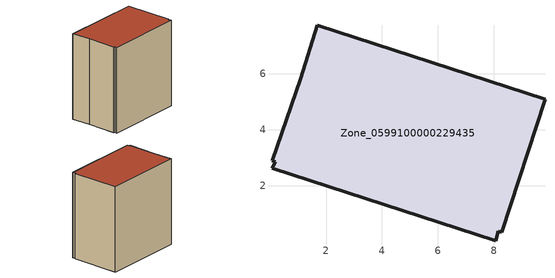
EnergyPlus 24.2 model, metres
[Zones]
Zone_0599100000229435
 floor ground (C_G): 1.09,5.85 1.69,7.74 9.83,5.09 8.29,0.33 8.16,0.37 8.07,0.03 0.07,2.62 0.19,2.86 0.08,2.89 z0
 wall outside (C_F): 9.83,5.09 1.69,7.74 1.09,5.85 0.08,2.89 0.19,2.86 0.07,2.62 8.07,0.03 8.16,0.37 8.29,0.33 9.83,5.09 z0:9
 roof outside (C_R): 1.69,7.74 1.09,5.85 0.08,2.89 0.19,2.86 0.07,2.62 8.07,0.03 8.16,0.37 8.29,0.33 9.83,5.09 z9
[BUILDING]
Pand.0599100000229435: North Axis=0; Terrain=City; Loads Convergence Tolerance Value=0.04; Temperature Convergence Tolerance Value=0.4; Solar Distribution=FullExterior; Maximum Number of Warmup Days=25; Minimum Number of Warmup Days=1
[Site:Location]
Rotterdam.The.Hague.AP_ZH_NLD Design_Conditions: Latitude=51.96; Longitude=4.45; Time Zone=1; Elevation=-4.5
[SITE:GROUNDTEMPERATURE:BUILDINGSURFACE]
18, 18, 18, 18, 18, 18, 18, 18, 18, 18, 18, 18
[MATERIAL] Thermal Absorptance=0.9; Solar Absorptance=0.7; Visible Absorptance=0.7
Name | Roughness | Thickness | Conductivity | Density | Specific Heat
G.TC.1975-1991 | MediumSmooth | 0.15 | 0.288461 | 540 | 1210
F.TC.1975-1991 | Rough | 0.3 | 0.230769 | 1920 | 840
R.TC.1975-1991 | MediumRough | 0.2 | 0.153846 | 1500 | 1000
[CONSTRUCTION]
C_G: G.TC.1975-1991
C_F: F.TC.1975-1991
C_R: R.TC.1975-1991
[ZONE]
Zone_0599100000229435: Type=1; Multiplier=1; Ceiling Height=Autocalculate; Volume=Autocalculate; Floor Area=autocalculate; Part of Total Floor Area=Yes
[ZONEINFILTRATION:DESIGNFLOWRATE]
Infil_Zone_0599100000229435: Zone or ZoneList or Space or SpaceList=Zone_0599100000229435; Schedule=AlwaysOn; Design Flow Rate Calculation Method=Flow/Area; Flow Rate per Floor Area=0.003; Constant Term Coefficient=1; Temperature Term Coefficient=0; Velocity Term Coefficient=0; Velocity Squared Term Coefficient=0
[HVACTEMPLATE:ZONE:IDEALLOADSAIRSYSTEM]
Zone_0599100000229435: Maximum Heating Supply Air Temperature=50; Minimum Cooling Supply Air Temperature=13; Maximum Heating Supply Air Humidity Ratio=0.0156; Minimum Cooling Supply Air Humidity Ratio=0.0077; Heating Limit=NoLimit; Cooling Limit=NoLimit; Dehumidification Control Type=ConstantSensibleHeatRatio; Cooling Sensible Heat Ratio=0.7; Dehumidification Setpoint=60; Humidification Control Type=None; Humidification Setpoint=30; Outdoor Air Method=None; Outdoor Air Flow Rate per Person=0.00944; Outdoor Air Flow Rate per Zone Floor Area=0; Outdoor Air Flow Rate per Zone=0; Demand Controlled Ventilation Type=None; Outdoor Air Economizer Type=NoEconomizer; Heat Recovery Type=None; Sensible Heat Recovery Effectiveness=0.7; Latent Heat Recovery Effectiveness=0.65
[ZONECONTROL:THERMOSTAT]
ThermostatControl_Zone_0599100000229435: Zone or ZoneList=Zone_0599100000229435; Control Type Schedule=DualSetpointControlType; Control 1=Thermostat_Zone_0599100000229435; Temperature Difference Between Cutout And Setpoint=0
[THERMOSTATSETPOINT:DUALSETPOINT]
Thermostat_Zone_0599100000229435: Heating Setpoint Temperature Schedule=HeatingSetpoint_Zone_0599100000229435; Cooling Setpoint Temperature Schedule=CoolingSetpoint_Zone_0599100000229435
[SCHEDULE:COMPACT]
HeatingSetpoint_Zone_0599100000229435: Through: 12/31, For: AllDays, Until: 24:00, 21
CoolingSetpoint_Zone_0599100000229435: Through: 12/31, For: AllDays, Until: 24:00, 24
DualSetpointControlType: Through: 12/31, For: AllDays, Until: 24:00, 4
AlwaysOn: Through: 12/31, For: AllDays, Until: 24:00, 1
